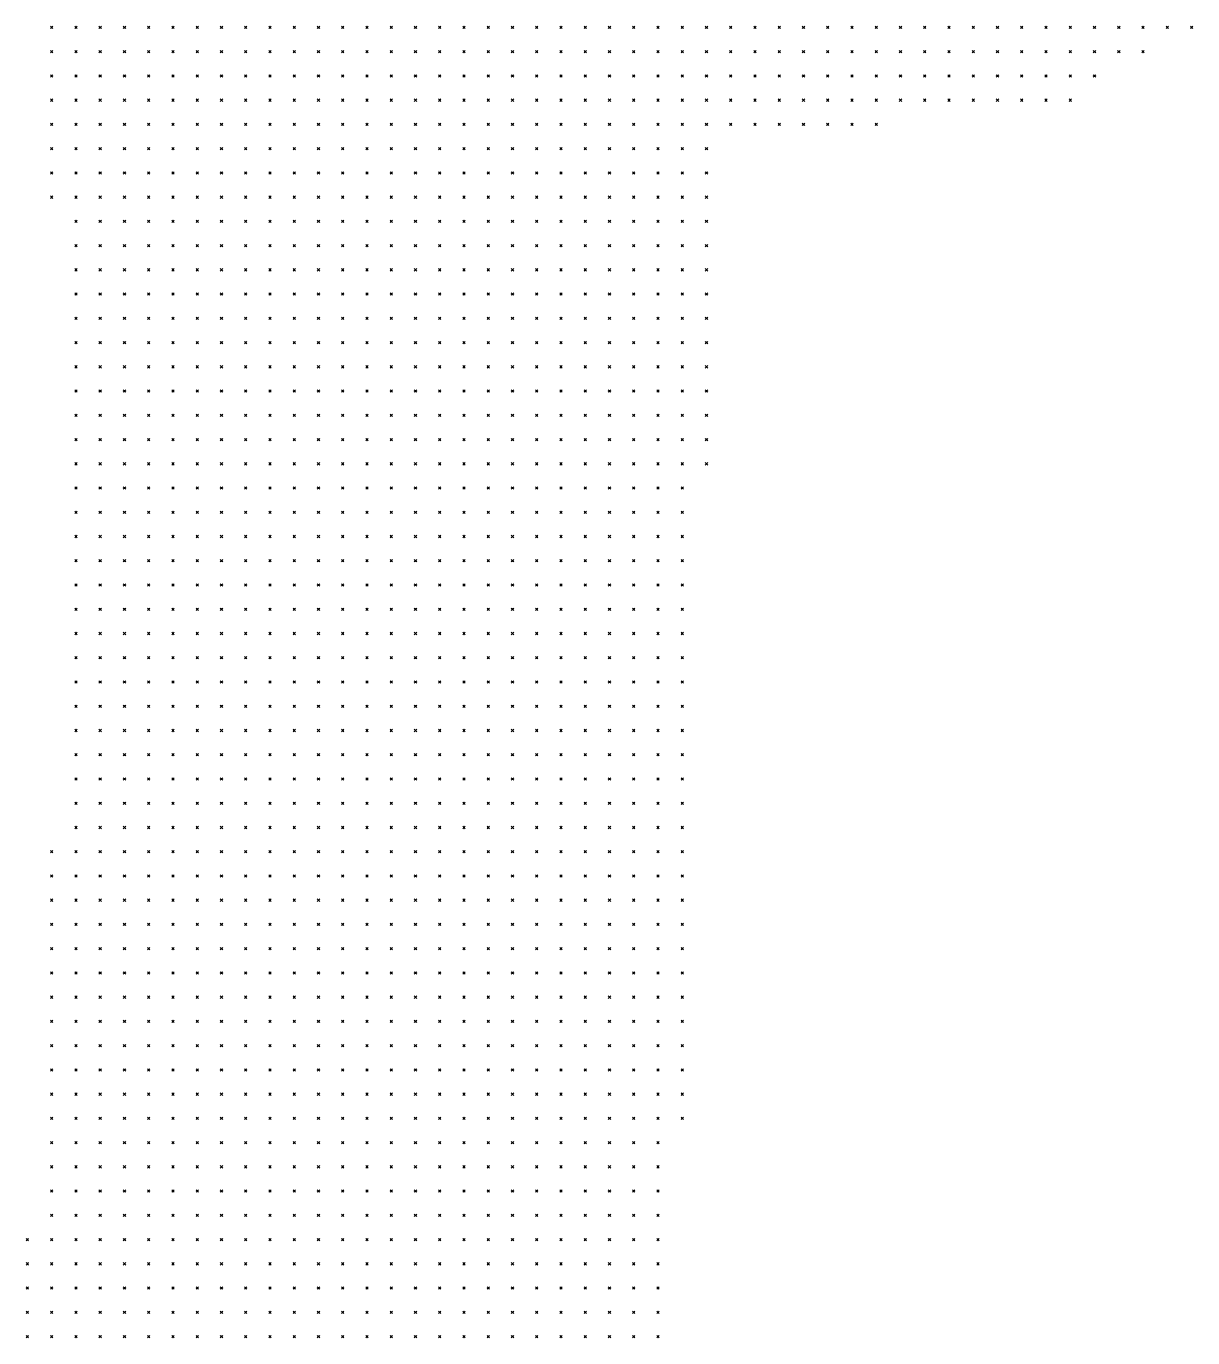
# Model space of a CAD drawing. Header units: metres. Extents: x 441556 to 446409, y 432338 to 461058.
# Drawn here: x 444713.3 to 444857.5, y 444376.7 to 444538.9 of the extents above; entities that cross this region are included whole.
import ezdxf

# ---------------------------------------------------------------- set-up
doc = ezdxf.new("R2010")
doc.units = ezdxf.units.M
doc.header["$MEASUREMENT"] = 0
doc.header["$PDMODE"] = 35
doc.header["$PDSIZE"] = 0.15
doc.layers.add('DTM-NOK-RevN_LIDAR_co_lidar', color=91, linetype='Continuous', lineweight=0)

msp = doc.modelspace()

# ---------------------------------------------------------------- linework, layer by layer
at = {"layer": 'DTM-NOK-RevN_LIDAR_co_lidar'}
for p in [(444716.406, 444538.781, 405.522), (444719.405, 444538.781, 403.748), (444722.404, 444538.781, 401.935), (444725.404, 444538.781, 400.063), (444728.403, 444538.781, 398.199), (444731.402, 444538.781, 396.646), (444734.402, 444538.781, 395.543), (444737.401, 444538.781, 394.25), (444740.4, 444538.781, 392.838), (444743.4, 444538.781, 391.181), (444746.399, 444538.781, 389.624), (444749.398, 444538.781, 388.832), (444752.398, 444538.781, 387.345), (444755.397, 444538.781, 385.612), (444758.396, 444538.781, 383.766), (444761.396, 444538.781, 382.63), (444764.395, 444538.781, 381.6), (444767.394, 444538.781, 380.527), (444770.394, 444538.781, 379.926), (444773.393, 444538.781, 379.335), (444776.392, 444538.781, 378.582), (444779.392, 444538.781, 377.778), (444782.391, 444538.781, 376.766), (444785.39, 444538.781, 375.91), (444788.39, 444538.781, 375.373), (444791.389, 444538.781, 374.638), (444794.388, 444538.781, 373.794), (444797.388, 444538.781, 373.215), (444800.387, 444538.781, 372.441), (444803.386, 444538.781, 371.534), (444806.386, 444538.781, 370.841), (444809.385, 444538.781, 369.96), (444812.384, 444538.781, 368.584), (444815.384, 444538.781, 367.754), (444818.383, 444538.781, 366.548), (444821.383, 444538.781, 366.006), (444824.382, 444538.781, 365.571), (444827.381, 444538.781, 365.469), (444830.381, 444538.781, 365.106), (444833.38, 444538.781, 364.503), (444836.379, 444538.781, 363.76), (444839.379, 444538.781, 363.014), (444842.378, 444538.781, 362.539), (444845.377, 444538.781, 361.866), (444848.377, 444538.781, 360.896), (444851.376, 444538.781, 359.729), (444854.375, 444538.781, 358.388), (444857.375, 444538.781, 357.249), (444716.406, 444535.782, 407.968), (444719.405, 444535.782, 406.113), (444722.404, 444535.782, 403.765), (444725.404, 444535.782, 401.92), (444728.403, 444535.782, 400.507), (444731.402, 444535.782, 398.938), (444734.402, 444535.782, 397.666), (444737.401, 444535.782, 396.377), (444740.4, 444535.782, 395.222), (444743.4, 444535.782, 393.543), (444746.399, 444535.782, 392.079), (444749.398, 444535.782, 390.693), (444752.398, 444535.782, 389.383), (444755.397, 444535.782, 387.952), (444758.396, 444535.782, 386.231), (444761.396, 444535.782, 384.682), (444764.395, 444535.782, 383.427), (444767.394, 444535.782, 382.47), (444770.394, 444535.782, 381.833), (444773.393, 444535.782, 381.325), (444776.392, 444535.782, 380.733), (444779.392, 444535.782, 379.856), (444782.391, 444535.782, 378.807), (444785.39, 444535.782, 377.774), (444788.39, 444535.782, 376.896), (444791.389, 444535.782, 376.182), (444794.388, 444535.782, 375.403), (444797.388, 444535.782, 374.509), (444800.387, 444535.782, 373.682), (444803.386, 444535.782, 372.823), (444806.386, 444535.782, 372.133), (444809.385, 444535.782, 371.386), (444812.384, 444535.782, 370.418), (444815.384, 444535.782, 369.484), (444818.383, 444535.782, 368.467), (444821.383, 444535.782, 367.985), (444824.382, 444535.782, 367.509), (444827.381, 444535.782, 367.159), (444830.381, 444535.782, 366.733), (444833.38, 444535.782, 366.035), (444836.379, 444535.782, 365.317), (444839.379, 444535.782, 364.548), (444842.378, 444535.782, 363.986), (444845.377, 444535.782, 363.31), (444848.377, 444535.782, 362.38), (444851.376, 444535.782, 361.047), (444716.406, 444532.783, 410.204), (444719.405, 444532.783, 408.711), (444722.404, 444532.783, 406.425), (444725.404, 444532.783, 404.194), (444728.403, 444532.783, 402.989), (444731.402, 444532.783, 401.7), (444734.402, 444532.783, 400.008), (444737.401, 444532.783, 398.582), (444740.4, 444532.783, 397.482), (444743.4, 444532.783, 395.926), (444746.399, 444532.783, 394.53), (444749.398, 444532.783, 393.194), (444752.398, 444532.783, 391.908), (444755.397, 444532.783, 392.475), (444758.396, 444532.783, 390.847), (444761.396, 444532.783, 388.796), (444764.395, 444532.783, 385.906), (444767.394, 444532.783, 384.998), (444770.394, 444532.783, 384.183), (444773.393, 444532.783, 383.535), (444776.392, 444532.783, 382.797), (444779.392, 444532.783, 381.984), (444782.391, 444532.783, 381.079), (444785.39, 444532.783, 379.937), (444788.39, 444532.783, 378.882), (444791.389, 444532.783, 378.075), (444794.388, 444532.783, 377.163), (444797.388, 444532.783, 376.17), (444800.387, 444532.783, 375.329), (444803.386, 444532.783, 374.485), (444806.386, 444532.783, 373.592), (444809.385, 444532.783, 372.749), (444812.384, 444532.783, 372.022), (444815.384, 444532.783, 371.194), (444818.383, 444532.783, 370.355), (444821.383, 444532.783, 369.887), (444824.382, 444532.783, 369.125), (444827.381, 444532.783, 368.503), (444830.381, 444532.783, 367.842), (444833.38, 444532.783, 367.284), (444836.379, 444532.783, 366.572), (444839.379, 444532.783, 365.761), (444842.378, 444532.783, 365.058), (444845.377, 444532.783, 364.245), (444716.406, 444529.783, 412.204), (444719.405, 444529.783, 410.556), (444722.404, 444529.783, 408.419), (444725.404, 444529.783, 406.529), (444728.403, 444529.783, 405.226), (444731.402, 444529.783, 403.876), (444734.402, 444529.783, 402.451), (444737.401, 444529.783, 401.208), (444740.4, 444529.783, 400.048), (444743.4, 444529.783, 398.346), (444746.399, 444529.783, 396.868), (444749.398, 444529.783, 395.828), (444752.398, 444529.783, 394.724), (444755.397, 444529.783, 395.086), (444758.396, 444529.783, 394.142), (444761.396, 444529.783, 393.493), (444764.395, 444529.783, 391.921), (444767.394, 444529.783, 389.565), (444770.394, 444529.783, 387.511), (444773.393, 444529.783, 386.029), (444776.392, 444529.783, 384.835), (444779.392, 444529.783, 383.836), (444782.391, 444529.783, 383.028), (444785.39, 444529.783, 381.977), (444788.39, 444529.783, 380.768), (444791.389, 444529.783, 379.762), (444794.388, 444529.783, 378.753), (444797.388, 444529.783, 377.744), (444800.387, 444529.783, 376.894), (444803.386, 444529.783, 376.096), (444806.386, 444529.783, 375.135), (444809.385, 444529.783, 374.191), (444812.384, 444529.783, 373.438), (444815.384, 444529.783, 372.829), (444818.383, 444529.783, 372.027), (444821.383, 444529.783, 371.211), (444824.382, 444529.783, 370.558), (444827.381, 444529.783, 369.747), (444830.381, 444529.783, 369.228), (444833.38, 444529.783, 368.645), (444836.379, 444529.783, 367.832), (444839.379, 444529.783, 366.903), (444842.378, 444529.783, 365.994), (444716.406, 444526.784, 414.023), (444719.405, 444526.784, 412.695), (444722.404, 444526.784, 410.851), (444725.404, 444526.784, 408.935), (444728.403, 444526.784, 407.558), (444731.402, 444526.784, 406.385), (444734.402, 444526.784, 404.987), (444737.401, 444526.784, 403.436), (444740.4, 444526.784, 401.953), (444743.4, 444526.784, 400.582), (444746.399, 444526.784, 399.66), (444749.398, 444526.784, 399.515), (444752.398, 444526.784, 399.709), (444755.397, 444526.784, 399.254), (444758.396, 444526.784, 398.09), (444761.396, 444526.784, 396.45), (444764.395, 444526.784, 394.807), (444767.394, 444526.784, 392.158), (444770.394, 444526.784, 390.307), (444773.393, 444526.784, 388.638), (444776.392, 444526.784, 387.264), (444779.392, 444526.784, 386.187), (444782.391, 444526.784, 385.257), (444785.39, 444526.784, 384.125), (444788.39, 444526.784, 382.825), (444791.389, 444526.784, 381.707), (444794.388, 444526.784, 380.669), (444797.388, 444526.784, 379.602), (444800.387, 444526.784, 378.614), (444803.386, 444526.784, 377.653), (444806.386, 444526.784, 376.627), (444809.385, 444526.784, 375.816), (444812.384, 444526.784, 374.981), (444815.384, 444526.784, 374.457), (444818.383, 444526.784, 373.556), (444716.406, 444523.785, 416.171), (444719.405, 444523.785, 414.988), (444722.404, 444523.785, 413.265), (444725.404, 444523.785, 411.309), (444728.403, 444523.785, 409.738), (444731.402, 444523.785, 408.62), (444734.402, 444523.785, 407.237), (444737.401, 444523.785, 405.858), (444740.4, 444523.785, 404.334), (444743.4, 444523.785, 403.058), (444746.399, 444523.785, 402.492), (444749.398, 444523.785, 402.56), (444752.398, 444523.785, 402.801), (444755.397, 444523.785, 402.839), (444758.396, 444523.785, 401.457), (444761.396, 444523.785, 400.081), (444764.395, 444523.785, 397.813), (444767.394, 444523.785, 395.553), (444770.394, 444523.785, 393.136), (444773.393, 444523.785, 391.208), (444776.392, 444523.785, 389.822), (444779.392, 444523.785, 388.688), (444782.391, 444523.785, 387.544), (444785.39, 444523.785, 386.145), (444788.39, 444523.785, 384.704), (444791.389, 444523.785, 383.548), (444794.388, 444523.785, 382.474), (444797.388, 444523.785, 381.345), (444716.406, 444520.785, 418.079), (444719.405, 444520.785, 416.927), (444722.404, 444520.785, 415.653), (444725.404, 444520.785, 414.273), (444728.403, 444520.785, 412.978), (444731.402, 444520.785, 411.677), (444734.402, 444520.785, 410.047), (444737.401, 444520.785, 408.405), (444740.4, 444520.785, 406.866), (444743.4, 444520.785, 405.576), (444746.399, 444520.785, 405.146), (444749.398, 444520.785, 405.476), (444752.398, 444520.785, 405.815), (444755.397, 444520.785, 405.742), (444758.396, 444520.785, 404.572), (444761.396, 444520.785, 403.03), (444764.395, 444520.785, 400.528), (444767.394, 444520.785, 398.522), (444770.394, 444520.785, 395.919), (444773.393, 444520.785, 393.721), (444776.392, 444520.785, 392.169), (444779.392, 444520.785, 390.942), (444782.391, 444520.785, 389.851), (444785.39, 444520.785, 388.571), (444788.39, 444520.785, 386.93), (444791.389, 444520.785, 385.511), (444794.388, 444520.785, 384.473), (444797.388, 444520.785, 383.3), (444716.406, 444517.786, 420.089), (444719.405, 444517.786, 418.964), (444722.404, 444517.786, 417.907), (444725.404, 444517.786, 416.812), (444728.403, 444517.786, 415.643), (444731.402, 444517.786, 414.382), (444734.402, 444517.786, 412.785), (444737.401, 444517.786, 410.961), (444740.4, 444517.786, 409.248), (444743.4, 444517.786, 407.884), (444746.399, 444517.786, 407.59), (444749.398, 444517.786, 408.286), (444752.398, 444517.786, 408.867), (444755.397, 444517.786, 408.483), (444758.396, 444517.786, 407.553), (444761.396, 444517.786, 406.223), (444764.395, 444517.786, 403.86), (444767.394, 444517.786, 401.317), (444770.394, 444517.786, 399.018), (444773.393, 444517.786, 395.857), (444776.392, 444517.786, 394.017), (444779.392, 444517.786, 393.181), (444782.391, 444517.786, 392.319), (444785.39, 444517.786, 391.459), (444788.39, 444517.786, 390.191), (444791.389, 444517.786, 388.39), (444794.388, 444517.786, 386.779), (444797.388, 444517.786, 385.614), (444719.405, 444514.787, 421.267), (444722.404, 444514.787, 420.227), (444725.404, 444514.787, 419.285), (444728.403, 444514.787, 418.232), (444731.402, 444514.787, 417.012), (444734.402, 444514.787, 415.49), (444737.401, 444514.787, 413.675), (444740.4, 444514.787, 411.714), (444743.4, 444514.787, 410.436), (444746.399, 444514.787, 410.034), (444749.398, 444514.787, 410.921), (444752.398, 444514.787, 411.574), (444755.397, 444514.787, 411.25), (444758.396, 444514.787, 410.31), (444761.396, 444514.787, 409.146), (444764.395, 444514.787, 407.465), (444767.394, 444514.787, 405.486), (444770.394, 444514.787, 403.528), (444773.393, 444514.787, 401.105), (444776.392, 444514.787, 398.009), (444779.392, 444514.787, 396.083), (444782.391, 444514.787, 395.114), (444785.39, 444514.787, 394.143), (444788.39, 444514.787, 392.839), (444791.389, 444514.787, 391.043), (444794.388, 444514.787, 389.155), (444797.388, 444514.787, 387.65), (444719.405, 444511.787, 423.527), (444722.404, 444511.787, 422.576), (444725.404, 444511.787, 421.647), (444728.403, 444511.787, 420.628), (444731.402, 444511.787, 419.523), (444734.402, 444511.787, 418.086), (444737.401, 444511.787, 416.071), (444740.4, 444511.787, 414.345), (444743.4, 444511.787, 412.988), (444746.399, 444511.787, 412.702), (444749.398, 444511.787, 413.427), (444752.398, 444511.787, 414.177), (444755.397, 444511.787, 414.257), (444758.396, 444511.787, 413.158), (444761.396, 444511.787, 411.736), (444764.395, 444511.787, 410.136), (444767.394, 444511.787, 408.291), (444770.394, 444511.787, 406.373), (444773.393, 444511.787, 404.461), (444776.392, 444511.787, 401.684), (444779.392, 444511.787, 399.344), (444782.391, 444511.787, 397.913), (444785.39, 444511.787, 396.562), (444788.39, 444511.787, 394.918), (444791.389, 444511.787, 393.077), (444794.388, 444511.787, 391.175), (444797.388, 444511.787, 389.44), (444719.405, 444508.788, 425.75), (444722.404, 444508.788, 424.815), (444725.404, 444508.788, 423.722), (444728.403, 444508.788, 422.573), (444731.402, 444508.788, 421.374), (444734.402, 444508.788, 419.999), (444737.401, 444508.788, 418.216), (444740.4, 444508.788, 416.662), (444743.4, 444508.788, 415.415), (444746.399, 444508.788, 415.25), (444749.398, 444508.788, 415.667), (444752.398, 444508.788, 416.249), (444755.397, 444508.788, 416.768), (444758.396, 444508.788, 415.722), (444761.396, 444508.788, 414.204), (444764.395, 444508.788, 412.335), (444767.394, 444508.788, 410.257), (444770.394, 444508.788, 408.151), (444773.393, 444508.788, 406.123), (444776.392, 444508.788, 403.916), (444779.392, 444508.788, 401.931), (444782.391, 444508.788, 400.157), (444785.39, 444508.788, 398.407), (444788.39, 444508.788, 396.685), (444791.389, 444508.788, 394.827), (444794.388, 444508.788, 392.888), (444797.388, 444508.788, 391.264), (444719.405, 444505.789, 427.91), (444722.404, 444505.789, 426.875), (444725.404, 444505.789, 425.694), (444728.403, 444505.789, 424.415), (444731.402, 444505.789, 423.007), (444734.402, 444505.789, 421.543), (444737.401, 444505.789, 420.073), (444740.4, 444505.789, 418.739), (444743.4, 444505.789, 417.804), (444746.399, 444505.789, 417.563), (444749.398, 444505.789, 417.611), (444752.398, 444505.789, 418.064), (444755.397, 444505.789, 418.548), (444758.396, 444505.789, 417.751), (444761.396, 444505.789, 416.437), (444764.395, 444505.789, 414.609), (444767.394, 444505.789, 412.714), (444770.394, 444505.789, 410.694), (444773.393, 444505.789, 408.602), (444776.392, 444505.789, 406.52), (444779.392, 444505.789, 404.549), (444782.391, 444505.789, 402.529), (444785.39, 444505.789, 400.29), (444788.39, 444505.789, 398.254), (444791.389, 444505.789, 396.431), (444794.388, 444505.789, 394.526), (444797.388, 444505.789, 393.08), (444719.405, 444502.789, 429.966), (444722.404, 444502.789, 428.895), (444725.404, 444502.789, 427.681), (444728.403, 444502.789, 426.263), (444731.402, 444502.789, 424.728), (444734.402, 444502.789, 423.196), (444737.401, 444502.789, 421.818), (444740.4, 444502.789, 420.764), (444743.4, 444502.789, 420.047), (444746.399, 444502.789, 419.631), (444749.398, 444502.789, 419.549), (444752.398, 444502.789, 419.952), (444755.397, 444502.789, 420.208), (444758.396, 444502.789, 419.607), (444761.396, 444502.789, 418.359), (444764.395, 444502.789, 416.669), (444767.394, 444502.789, 414.887), (444770.394, 444502.789, 412.971), (444773.393, 444502.789, 410.942), (444776.392, 444502.789, 408.984), (444779.392, 444502.789, 406.919), (444782.391, 444502.789, 404.702), (444785.39, 444502.789, 402.294), (444788.39, 444502.789, 400.038), (444791.389, 444502.789, 398.071), (444794.388, 444502.789, 396.188), (444797.388, 444502.789, 394.751), (444719.405, 444499.79, 431.974), (444722.404, 444499.79, 430.818), (444725.404, 444499.79, 429.498), (444728.403, 444499.79, 428.008), (444731.402, 444499.79, 426.39), (444734.402, 444499.79, 424.903), (444737.401, 444499.79, 423.67), (444740.4, 444499.79, 422.719), (444743.4, 444499.79, 422.109), (444746.399, 444499.79, 421.564), (444749.398, 444499.79, 421.573), (444752.398, 444499.79, 421.86), (444755.397, 444499.79, 421.967), (444758.396, 444499.79, 421.447), (444761.396, 444499.79, 420.042), (444764.395, 444499.79, 418.391), (444767.394, 444499.79, 416.47), (444770.394, 444499.79, 414.429), (444773.393, 444499.79, 412.433), (444776.392, 444499.79, 410.387), (444779.392, 444499.79, 408.243), (444782.391, 444499.79, 405.943), (444785.39, 444499.79, 403.737), (444788.39, 444499.79, 401.749), (444791.389, 444499.79, 399.733), (444794.388, 444499.79, 397.804), (444797.388, 444499.79, 396.344), (444719.405, 444496.79, 433.89), (444722.404, 444496.79, 432.632), (444725.404, 444496.79, 431.226), (444728.403, 444496.79, 429.72), (444731.402, 444496.79, 428.081), (444734.402, 444496.79, 426.652), (444737.401, 444496.79, 425.547), (444740.4, 444496.79, 424.77), (444743.4, 444496.79, 424.203), (444746.399, 444496.79, 423.683), (444749.398, 444496.79, 423.573), (444752.398, 444496.79, 423.808), (444755.397, 444496.79, 423.721), (444758.396, 444496.79, 423.12), (444761.396, 444496.79, 421.68), (444764.395, 444496.79, 420.036), (444767.394, 444496.79, 418.019), (444770.394, 444496.79, 415.784), (444773.393, 444496.79, 413.63), (444776.392, 444496.79, 411.479), (444779.392, 444496.79, 409.175), (444782.391, 444496.79, 406.882), (444785.39, 444496.79, 404.861), (444788.39, 444496.79, 403.037), (444791.389, 444496.79, 401.119), (444794.388, 444496.79, 399.288), (444797.388, 444496.79, 397.96), (444719.405, 444493.791, 435.769), (444722.404, 444493.791, 434.531), (444725.404, 444493.791, 433.09), (444728.403, 444493.791, 431.489), (444731.402, 444493.791, 429.871), (444734.402, 444493.791, 428.564), (444737.401, 444493.791, 427.565), (444740.4, 444493.791, 426.913), (444743.4, 444493.791, 426.359), (444746.399, 444493.791, 425.876), (444749.398, 444493.791, 425.649), (444752.398, 444493.791, 425.804), (444755.397, 444493.791, 425.57), (444758.396, 444493.791, 424.635), (444761.396, 444493.791, 423.148), (444764.395, 444493.791, 421.486), (444767.394, 444493.791, 419.463), (444770.394, 444493.791, 416.909), (444773.393, 444493.791, 414.628), (444776.392, 444493.791, 412.48), (444779.392, 444493.791, 410.231), (444782.391, 444493.791, 408.087), (444785.39, 444493.791, 406.154), (444788.39, 444493.791, 404.266), (444791.389, 444493.791, 402.37), (444794.388, 444493.791, 400.76), (444797.388, 444493.791, 399.547), (444719.405, 444490.792, 437.782), (444722.404, 444490.792, 436.325), (444725.404, 444490.792, 434.817), (444728.403, 444490.792, 433.246), (444731.402, 444490.792, 431.661), (444734.402, 444490.792, 430.519), (444737.401, 444490.792, 429.586), (444740.4, 444490.792, 428.902), (444743.4, 444490.792, 428.375), (444746.399, 444490.792, 427.935), (444749.398, 444490.792, 427.922), (444752.398, 444490.792, 428.018), (444755.397, 444490.792, 427.486), (444758.396, 444490.792, 426.038), (444761.396, 444490.792, 424.207), (444764.395, 444490.792, 422.475), (444767.394, 444490.792, 420.549), (444770.394, 444490.792, 417.995), (444773.393, 444490.792, 415.711), (444776.392, 444490.792, 413.51), (444779.392, 444490.792, 411.358), (444782.391, 444490.792, 409.365), (444785.39, 444490.792, 407.386), (444788.39, 444490.792, 405.504), (444791.389, 444490.792, 403.885), (444794.388, 444490.792, 402.447), (444797.388, 444490.792, 401.171), (444719.405, 444487.792, 439.813), (444722.404, 444487.792, 438.11), (444725.404, 444487.792, 436.439), (444728.403, 444487.792, 434.818), (444731.402, 444487.792, 433.306), (444734.402, 444487.792, 432.284), (444737.401, 444487.792, 431.313), (444740.4, 444487.792, 430.721), (444743.4, 444487.792, 430.333), (444746.399, 444487.792, 430.206), (444749.398, 444487.792, 430.312), (444752.398, 444487.792, 430.204), (444755.397, 444487.792, 429.341), (444758.396, 444487.792, 427.422), (444761.396, 444487.792, 425.513), (444764.395, 444487.792, 423.496), (444767.394, 444487.792, 421.48), (444770.394, 444487.792, 419.285), (444773.393, 444487.792, 416.903), (444776.392, 444487.792, 414.44), (444779.392, 444487.792, 412.232), (444782.391, 444487.792, 410.293), (444785.39, 444487.792, 408.495), (444788.39, 444487.792, 406.884), (444791.389, 444487.792, 405.542), (444794.388, 444487.792, 404.302), (444797.388, 444487.792, 402.95), (444719.405, 444484.793, 441.791), (444722.404, 444484.793, 440.093), (444725.404, 444484.793, 438.279), (444728.403, 444484.793, 436.616), (444731.402, 444484.793, 435.268), (444734.402, 444484.793, 434.247), (444737.401, 444484.793, 433.176), (444740.4, 444484.793, 432.484), (444743.4, 444484.793, 432.232), (444746.399, 444484.793, 432.508), (444749.398, 444484.793, 432.434), (444752.398, 444484.793, 432.042), (444755.397, 444484.793, 430.984), (444758.396, 444484.793, 428.931), (444761.396, 444484.793, 426.775), (444764.395, 444484.793, 424.67), (444767.394, 444484.793, 422.549), (444770.394, 444484.793, 420.29), (444773.393, 444484.793, 417.856), (444776.392, 444484.793, 415.36), (444779.392, 444484.793, 413.224), (444782.391, 444484.793, 411.394), (444785.39, 444484.793, 409.735), (444788.39, 444484.793, 408.277), (444791.389, 444484.793, 407.083), (444794.388, 444484.793, 405.964), (444797.388, 444484.793, 404.596), (444719.405, 444481.794, 443.759), (444722.404, 444481.794, 441.957), (444725.404, 444481.794, 440.137), (444728.403, 444481.794, 438.515), (444731.402, 444481.794, 437.18), (444734.402, 444481.794, 436.135), (444737.401, 444481.794, 434.951), (444740.4, 444481.794, 434.276), (444743.4, 444481.794, 434.148), (444746.399, 444481.794, 434.425), (444749.398, 444481.794, 434.238), (444752.398, 444481.794, 433.556), (444755.397, 444481.794, 432.094), (444758.396, 444481.794, 430.127), (444761.396, 444481.794, 427.944), (444764.395, 444481.794, 425.862), (444767.394, 444481.794, 423.785), (444770.394, 444481.794, 421.417), (444773.393, 444481.794, 419.072), (444776.392, 444481.794, 416.783), (444779.392, 444481.794, 414.754), (444782.391, 444481.794, 412.903), (444785.39, 444481.794, 411.3), (444788.39, 444481.794, 410.031), (444791.389, 444481.794, 408.895), (444794.388, 444481.794, 407.72), (444719.405, 444478.794, 445.392), (444722.404, 444478.794, 443.662), (444725.404, 444478.794, 441.961), (444728.403, 444478.794, 440.414), (444731.402, 444478.794, 439.184), (444734.402, 444478.794, 438.102), (444737.401, 444478.794, 436.851), (444740.4, 444478.794, 436.076), (444743.4, 444478.794, 436.167), (444746.399, 444478.794, 436.463), (444749.398, 444478.794, 435.842), (444752.398, 444478.794, 434.684), (444755.397, 444478.794, 433.024), (444758.396, 444478.794, 430.896), (444761.396, 444478.794, 428.945), (444764.395, 444478.794, 426.921), (444767.394, 444478.794, 424.972), (444770.394, 444478.794, 422.735), (444773.393, 444478.794, 420.613), (444776.392, 444478.794, 418.643), (444779.392, 444478.794, 416.918), (444782.391, 444478.794, 414.996), (444785.39, 444478.794, 413.378), (444788.39, 444478.794, 412.2), (444791.389, 444478.794, 410.855), (444794.388, 444478.794, 409.542), (444719.405, 444475.795, 446.807), (444722.404, 444475.795, 445.253), (444725.404, 444475.795, 443.753), (444728.403, 444475.795, 442.311), (444731.402, 444475.795, 441.145), (444734.402, 444475.795, 439.911), (444737.401, 444475.795, 439.091), (444740.4, 444475.795, 438.503), (444743.4, 444475.795, 438.272), (444746.399, 444475.795, 438.068), (444749.398, 444475.795, 437.098), (444752.398, 444475.795, 435.421), (444755.397, 444475.795, 433.769), (444758.396, 444475.795, 431.825), (444761.396, 444475.795, 429.996), (444764.395, 444475.795, 428.132), (444767.394, 444475.795, 426.192), (444770.394, 444475.795, 424.017), (444773.393, 444475.795, 422.135), (444776.392, 444475.795, 420.597), (444779.392, 444475.795, 419.083), (444782.391, 444475.795, 417.583), (444785.39, 444475.795, 415.767), (444788.39, 444475.795, 414.102), (444791.389, 444475.795, 412.926), (444794.388, 444475.795, 411.6), (444719.405, 444472.796, 448.496), (444722.404, 444472.796, 446.815), (444725.404, 444472.796, 445.55), (444728.403, 444472.796, 444.443), (444731.402, 444472.796, 443.155), (444734.402, 444472.796, 442.052), (444737.401, 444472.796, 441.351), (444740.4, 444472.796, 440.834), (444743.4, 444472.796, 440.231), (444746.399, 444472.796, 439.753), (444749.398, 444472.796, 438.516), (444752.398, 444472.796, 436.506), (444755.397, 444472.796, 434.293), (444758.396, 444472.796, 432.834), (444761.396, 444472.796, 431.223), (444764.395, 444472.796, 429.525), (444767.394, 444472.796, 427.824), (444770.394, 444472.796, 425.92), (444773.393, 444472.796, 424.237), (444776.392, 444472.796, 422.629), (444779.392, 444472.796, 421.087), (444782.391, 444472.796, 419.505), (444785.39, 444472.796, 417.685), (444788.39, 444472.796, 416.177), (444791.389, 444472.796, 415.01), (444794.388, 444472.796, 413.701), (444719.405, 444469.796, 450.436), (444722.404, 444469.796, 448.943), (444725.404, 444469.796, 447.516), (444728.403, 444469.796, 446.201), (444731.402, 444469.796, 445.128), (444734.402, 444469.796, 444.278), (444737.401, 444469.796, 443.561), (444740.4, 444469.796, 442.918), (444743.4, 444469.796, 442.196), (444746.399, 444469.796, 441.145), (444749.398, 444469.796, 439.584), (444752.398, 444469.796, 437.518), (444755.397, 444469.796, 435.681), (444758.396, 444469.796, 434.149), (444761.396, 444469.796, 432.662), (444764.395, 444469.796, 431.105), (444767.394, 444469.796, 429.678), (444770.394, 444469.796, 427.564), (444773.393, 444469.796, 425.961), (444776.392, 444469.796, 424.188), (444779.392, 444469.796, 422.636), (444782.391, 444469.796, 421.336), (444785.39, 444469.796, 419.675), (444788.39, 444469.796, 418.138), (444791.389, 444469.796, 417.032), (444794.388, 444469.796, 415.951), (444719.405, 444466.797, 452.275), (444722.404, 444466.797, 450.782), (444725.404, 444466.797, 449.369), (444728.403, 444466.797, 448.26), (444731.402, 444466.797, 447.263), (444734.402, 444466.797, 446.373), (444737.401, 444466.797, 445.577), (444740.4, 444466.797, 445.015), (444743.4, 444466.797, 444.003), (444746.399, 444466.797, 442.511), (444749.398, 444466.797, 440.885), (444752.398, 444466.797, 439.063), (444755.397, 444466.797, 437.148), (444758.396, 444466.797, 435.536), (444761.396, 444466.797, 433.977), (444764.395, 444466.797, 432.585), (444767.394, 444466.797, 430.845), (444770.394, 444466.797, 429.093), (444773.393, 444466.797, 427.517), (444776.392, 444466.797, 425.637), (444779.392, 444466.797, 424.086), (444782.391, 444466.797, 422.661), (444785.39, 444466.797, 421.402), (444788.39, 444466.797, 420.294), (444791.389, 444466.797, 418.969), (444794.388, 444466.797, 417.791), (444719.405, 444463.798, 454.004), (444722.404, 444463.798, 452.618), (444725.404, 444463.798, 451.34), (444728.403, 444463.798, 450.127), (444731.402, 444463.798, 449.19), (444734.402, 444463.798, 448.937), (444737.401, 444463.798, 448.19), (444740.4, 444463.798, 447.108), (444743.4, 444463.798, 445.887), (444746.399, 444463.798, 444.383), (444749.398, 444463.798, 442.454), (444752.398, 444463.798, 440.385), (444755.397, 444463.798, 438.824), (444758.396, 444463.798, 437.023), (444761.396, 444463.798, 435.374), (444764.395, 444463.798, 434.011), (444767.394, 444463.798, 432.316), (444770.394, 444463.798, 430.734), (444773.393, 444463.798, 428.982), (444776.392, 444463.798, 427.343), (444779.392, 444463.798, 426.05), (444782.391, 444463.798, 424.661), (444785.39, 444463.798, 423.246), (444788.39, 444463.798, 422.057), (444791.389, 444463.798, 420.911), (444794.388, 444463.798, 419.7), (444719.405, 444460.798, 455.828), (444722.404, 444460.798, 454.501), (444725.404, 444460.798, 453.429), (444728.403, 444460.798, 452.511), (444731.402, 444460.798, 451.752), (444734.402, 444460.798, 451.242), (444737.401, 444460.798, 450.602), (444740.4, 444460.798, 449.319), (444743.4, 444460.798, 447.81), (444746.399, 444460.798, 446.108), (444749.398, 444460.798, 444.131), (444752.398, 444460.798, 442.137), (444755.397, 444460.798, 440.62), (444758.396, 444460.798, 438.439), (444761.396, 444460.798, 436.905), (444764.395, 444460.798, 435.257), (444767.394, 444460.798, 433.675), (444770.394, 444460.798, 432.005), (444773.393, 444460.798, 430.377), (444776.392, 444460.798, 429.121), (444779.392, 444460.798, 427.981), (444782.391, 444460.798, 426.526), (444785.39, 444460.798, 425.042), (444788.39, 444460.798, 423.863), (444791.389, 444460.798, 422.84), (444794.388, 444460.798, 421.666), (444719.405, 444457.799, 457.685), (444722.404, 444457.799, 456.603), (444725.404, 444457.799, 455.574), (444728.403, 444457.799, 454.777), (444731.402, 444457.799, 454.075), (444734.402, 444457.799, 453.403), (444737.401, 444457.799, 452.528), (444740.4, 444457.799, 451.163), (444743.4, 444457.799, 449.601), (444746.399, 444457.799, 447.752), (444749.398, 444457.799, 445.988), (444752.398, 444457.799, 443.741), (444755.397, 444457.799, 442.231), (444758.396, 444457.799, 440.315), (444761.396, 444457.799, 438.598), (444764.395, 444457.799, 436.745), (444767.394, 444457.799, 435.082), (444770.394, 444457.799, 433.387), (444773.393, 444457.799, 431.928), (444776.392, 444457.799, 430.791), (444779.392, 444457.799, 429.689), (444782.391, 444457.799, 428.343), (444785.39, 444457.799, 426.895), (444788.39, 444457.799, 425.736), (444791.389, 444457.799, 424.764), (444794.388, 444457.799, 423.531), (444719.405, 444454.8, 459.741), (444722.404, 444454.8, 458.68), (444725.404, 444454.8, 457.806), (444728.403, 444454.8, 456.917), (444731.402, 444454.8, 456.239), (444734.402, 444454.8, 455.693), (444737.401, 444454.8, 454.477), (444740.4, 444454.8, 452.737), (444743.4, 444454.8, 450.932), (444746.399, 444454.8, 449.183), (444749.398, 444454.8, 447.317), (444752.398, 444454.8, 445.561), (444755.397, 444454.8, 444.168), (444758.396, 444454.8, 441.979), (444761.396, 444454.8, 440.311), (444764.395, 444454.8, 438.404), (444767.394, 444454.8, 436.67), (444770.394, 444454.8, 434.938), (444773.393, 444454.8, 433.831), (444776.392, 444454.8, 432.629), (444779.392, 444454.8, 431.451), (444782.391, 444454.8, 430.256), (444785.39, 444454.8, 428.993), (444788.39, 444454.8, 427.831), (444791.389, 444454.8, 426.637), (444794.388, 444454.8, 425.395), (444719.405, 444451.8, 461.89), (444722.404, 444451.8, 460.763), (444725.404, 444451.8, 459.967), (444728.403, 444451.8, 459.077), (444731.402, 444451.8, 458.41), (444734.402, 444451.8, 457.755), (444737.401, 444451.8, 456.34), (444740.4, 444451.8, 454.417), (444743.4, 444451.8, 452.551), (444746.399, 444451.8, 450.623), (444749.398, 444451.8, 448.693), (444752.398, 444451.8, 447.455), (444755.397, 444451.8, 445.878), (444758.396, 444451.8, 443.904), (444761.396, 444451.8, 442.136), (444764.395, 444451.8, 440.125), (444767.394, 444451.8, 438.512), (444770.394, 444451.8, 437.111), (444773.393, 444451.8, 436.144), (444776.392, 444451.8, 434.823), (444779.392, 444451.8, 433.487), (444782.391, 444451.8, 432.244), (444785.39, 444451.8, 431.089), (444788.39, 444451.8, 429.908), (444791.389, 444451.8, 428.595), (444794.388, 444451.8, 427.542), (444719.405, 444448.801, 464.224), (444722.404, 444448.801, 463.027), (444725.404, 444448.801, 462.027), (444728.403, 444448.801, 461.169), (444731.402, 444448.801, 460.434), (444734.402, 444448.801, 459.531), (444737.401, 444448.801, 458.361), (444740.4, 444448.801, 456.561), (444743.4, 444448.801, 454.505), (444746.399, 444448.801, 452.505), (444749.398, 444448.801, 450.6), (444752.398, 444448.801, 449.104), (444755.397, 444448.801, 447.306), (444758.396, 444448.801, 445.409), (444761.396, 444448.801, 443.84), (444764.395, 444448.801, 442.179), (444767.394, 444448.801, 440.609), (444770.394, 444448.801, 439.169), (444773.393, 444448.801, 438.087), (444776.392, 444448.801, 436.915), (444779.392, 444448.801, 435.481), (444782.391, 444448.801, 434.127), (444785.39, 444448.801, 432.878), (444788.39, 444448.801, 431.653), (444791.389, 444448.801, 430.634), (444794.388, 444448.801, 429.742), (444719.405, 444445.802, 466.538), (444722.404, 444445.802, 465.428), (444725.404, 444445.802, 464.363), (444728.403, 444445.802, 463.355), (444731.402, 444445.802, 462.331), (444734.402, 444445.802, 461.206), (444737.401, 444445.802, 460.176), (444740.4, 444445.802, 458.45), (444743.4, 444445.802, 456.409), (444746.399, 444445.802, 454.537), (444749.398, 444445.802, 452.556), (444752.398, 444445.802, 450.702), (444755.397, 444445.802, 448.886), (444758.396, 444445.802, 447.043), (444761.396, 444445.802, 445.594), (444764.395, 444445.802, 443.944), (444767.394, 444445.802, 442.461), (444770.394, 444445.802, 441.012), (444773.393, 444445.802, 439.82), (444776.392, 444445.802, 438.757), (444779.392, 444445.802, 437.526), (444782.391, 444445.802, 436.32), (444785.39, 444445.802, 434.983), (444788.39, 444445.802, 433.768), (444791.389, 444445.802, 432.911), (444794.388, 444445.802, 431.876), (444719.405, 444442.802, 468.716), (444722.404, 444442.802, 467.639), (444725.404, 444442.802, 466.539), (444728.403, 444442.802, 465.372), (444731.402, 444442.802, 464.164), (444734.402, 444442.802, 462.793), (444737.401, 444442.802, 461.545), (444740.4, 444442.802, 459.68), (444743.4, 444442.802, 457.743), (444746.399, 444442.802, 456.114), (444749.398, 444442.802, 454.027), (444752.398, 444442.802, 452.177), (444755.397, 444442.802, 450.465), (444758.396, 444442.802, 448.882), (444761.396, 444442.802, 447.206), (444764.395, 444442.802, 445.423), (444767.394, 444442.802, 444.134), (444770.394, 444442.802, 442.943), (444773.393, 444442.802, 441.729), (444776.392, 444442.802, 440.643), (444779.392, 444442.802, 439.576), (444782.391, 444442.802, 438.35), (444785.39, 444442.802, 437.11), (444788.39, 444442.802, 436.057), (444791.389, 444442.802, 435.027), (444794.388, 444442.802, 433.865), (444719.405, 444439.803, 470.71), (444722.404, 444439.803, 469.506), (444725.404, 444439.803, 468.392), (444728.403, 444439.803, 467.264), (444731.402, 444439.803, 465.81), (444734.402, 444439.803, 464.242), (444737.401, 444439.803, 462.79), (444740.4, 444439.803, 460.857), (444743.4, 444439.803, 458.876), (444746.399, 444439.803, 457.296), (444749.398, 444439.803, 455.25), (444752.398, 444439.803, 453.616), (444755.397, 444439.803, 452.207), (444758.396, 444439.803, 450.739), (444761.396, 444439.803, 448.843), (444764.395, 444439.803, 447.053), (444767.394, 444439.803, 445.971), (444770.394, 444439.803, 444.893), (444773.393, 444439.803, 443.707), (444776.392, 444439.803, 442.615), (444779.392, 444439.803, 441.57), (444782.391, 444439.803, 440.212), (444785.39, 444439.803, 439.078), (444788.39, 444439.803, 438.234), (444791.389, 444439.803, 437.072), (444794.388, 444439.803, 435.858), (444716.406, 444436.804, 473.773), (444719.405, 444436.804, 472.522), (444722.404, 444436.804, 471.238), (444725.404, 444436.804, 470.033), (444728.403, 444436.804, 468.842), (444731.402, 444436.804, 467.206), (444734.402, 444436.804, 465.518), (444737.401, 444436.804, 463.981), (444740.4, 444436.804, 462.234), (444743.4, 444436.804, 460.256), (444746.399, 444436.804, 458.541), (444749.398, 444436.804, 456.753), (444752.398, 444436.804, 455.238), (444755.397, 444436.804, 454.002), (444758.396, 444436.804, 452.587), (444761.396, 444436.804, 450.691), (444764.395, 444436.804, 449.082), (444767.394, 444436.804, 448.008), (444770.394, 444436.804, 446.885), (444773.393, 444436.804, 445.697), (444776.392, 444436.804, 444.529), (444779.392, 444436.804, 443.523), (444782.391, 444436.804, 442.361), (444785.39, 444436.804, 441.299), (444788.39, 444436.804, 440.42), (444791.389, 444436.804, 439.251), (444794.388, 444436.804, 437.998), (444716.406, 444433.804, 475.615), (444719.405, 444433.804, 474.29), (444722.404, 444433.804, 473.001), (444725.404, 444433.804, 471.577), (444728.403, 444433.804, 470.073), (444731.402, 444433.804, 468.504), (444734.402, 444433.804, 466.795), (444737.401, 444433.804, 465.06), (444740.4, 444433.804, 463.541), (444743.4, 444433.804, 461.64), (444746.399, 444433.804, 460.044), (444749.398, 444433.804, 458.581), (444752.398, 444433.804, 457.03), (444755.397, 444433.804, 455.678), (444758.396, 444433.804, 454.384), (444761.396, 444433.804, 452.687), (444764.395, 444433.804, 451.321), (444767.394, 444433.804, 450.121), (444770.394, 444433.804, 448.877), (444773.393, 444433.804, 447.711), (444776.392, 444433.804, 446.619), (444779.392, 444433.804, 445.672), (444782.391, 444433.804, 444.788), (444785.39, 444433.804, 443.845), (444788.39, 444433.804, 442.781), (444791.389, 444433.804, 441.529), (444794.388, 444433.804, 440.228), (444716.406, 444430.805, 477.425), (444719.405, 444430.805, 475.989), (444722.404, 444430.805, 474.587), (444725.404, 444430.805, 473.045), (444728.403, 444430.805, 471.397), (444731.402, 444430.805, 469.854), (444734.402, 444430.805, 468.174), (444737.401, 444430.805, 466.264), (444740.4, 444430.805, 464.764), (444743.4, 444430.805, 463.052), (444746.399, 444430.805, 461.813), (444749.398, 444430.805, 460.321), (444752.398, 444430.805, 458.874), (444755.397, 444430.805, 457.57), (444758.396, 444430.805, 456.443), (444761.396, 444430.805, 455.056), (444764.395, 444430.805, 453.841), (444767.394, 444430.805, 452.738), (444770.394, 444430.805, 451.255), (444773.393, 444430.805, 450.056), (444776.392, 444430.805, 449.09), (444779.392, 444430.805, 448.108), (444782.391, 444430.805, 447.322), (444785.39, 444430.805, 446.535), (444788.39, 444430.805, 445.362), (444791.389, 444430.805, 443.935), (444794.388, 444430.805, 442.555), (444716.406, 444427.806, 479.008), (444719.405, 444427.806, 477.49), (444722.404, 444427.806, 475.895), (444725.404, 444427.806, 474.288), (444728.403, 444427.806, 472.796), (444731.402, 444427.806, 471.294), (444734.402, 444427.806, 469.579), (444737.401, 444427.806, 467.741), (444740.4, 444427.806, 466.153), (444743.4, 444427.806, 464.75), (444746.399, 444427.806, 463.599), (444749.398, 444427.806, 461.912), (444752.398, 444427.806, 460.802), (444755.397, 444427.806, 459.635), (444758.396, 444427.806, 458.721), (444761.396, 444427.806, 457.626), (444764.395, 444427.806, 456.69), (444767.394, 444427.806, 455.768), (444770.394, 444427.806, 454.295), (444773.393, 444427.806, 453.013), (444776.392, 444427.806, 451.756), (444779.392, 444427.806, 450.66), (444782.391, 444427.806, 449.871), (444785.39, 444427.806, 449.118), (444788.39, 444427.806, 447.896), (444791.389, 444427.806, 446.377), (444794.388, 444427.806, 444.999), (444716.406, 444424.806, 480.451), (444719.405, 444424.806, 478.906), (444722.404, 444424.806, 477.249), (444725.404, 444424.806, 475.659), (444728.403, 444424.806, 474.204), (444731.402, 444424.806, 472.724), (444734.402, 444424.806, 471.106), (444737.401, 444424.806, 469.385), (444740.4, 444424.806, 467.889), (444743.4, 444424.806, 466.479), (444746.399, 444424.806, 465.291), (444749.398, 444424.806, 463.962), (444752.398, 444424.806, 462.824), (444755.397, 444424.806, 461.646), (444758.396, 444424.806, 460.674), (444761.396, 444424.806, 459.813), (444764.395, 444424.806, 459.068), (444767.394, 444424.806, 458.123), (444770.394, 444424.806, 456.928), (444773.393, 444424.806, 455.736), (444776.392, 444424.806, 454.385), (444779.392, 444424.806, 453.464), (444782.391, 444424.806, 452.51), (444785.39, 444424.806, 451.474), (444788.39, 444424.806, 450.321), (444791.389, 444424.806, 448.884), (444794.388, 444424.806, 447.442), (444716.406, 444421.807, 481.982), (444719.405, 444421.807, 480.315), (444722.404, 444421.807, 478.682), (444725.404, 444421.807, 477.217), (444728.403, 444421.807, 475.663), (444731.402, 444421.807, 474.11), (444734.402, 444421.807, 472.598), (444737.401, 444421.807, 471.084), (444740.4, 444421.807, 469.815), (444743.4, 444421.807, 468.492), (444746.399, 444421.807, 467.728), (444749.398, 444421.807, 466.606), (444752.398, 444421.807, 465.139), (444755.397, 444421.807, 464.176), (444758.396, 444421.807, 463.211), (444761.396, 444421.807, 462.157), (444764.395, 444421.807, 461.587), (444767.394, 444421.807, 460.725), (444770.394, 444421.807, 459.47), (444773.393, 444421.807, 457.957), (444776.392, 444421.807, 456.707), (444779.392, 444421.807, 456.118), (444782.391, 444421.807, 455.214), (444785.39, 444421.807, 454.019), (444788.39, 444421.807, 452.787), (444791.389, 444421.807, 451.384), (444794.388, 444421.807, 449.837), (444716.406, 444418.808, 483.288), (444719.405, 444418.808, 481.772), (444722.404, 444418.808, 480.21), (444725.404, 444418.808, 478.743), (444728.403, 444418.808, 477.461), (444731.402, 444418.808, 475.953), (444734.402, 444418.808, 474.473), (444737.401, 444418.808, 473.304), (444740.4, 444418.808, 472.126), (444743.4, 444418.808, 471.252), (444746.399, 444418.808, 470.55), (444749.398, 444418.808, 469.483), (444752.398, 444418.808, 469.224), (444755.397, 444418.808, 468.133), (444758.396, 444418.808, 467.037), (444761.396, 444418.808, 465.216), (444764.395, 444418.808, 464.381), (444767.394, 444418.808, 463.235), (444770.394, 444418.808, 461.808), (444773.393, 444418.808, 460.425), (444776.392, 444418.808, 459.396), (444779.392, 444418.808, 458.649), (444782.391, 444418.808, 457.525), (444785.39, 444418.808, 456.2), (444788.39, 444418.808, 454.931), (444791.389, 444418.808, 453.579), (444794.388, 444418.808, 452.139), (444716.406, 444415.808, 484.621), (444719.405, 444415.808, 483.311), (444722.404, 444415.808, 481.932), (444725.404, 444415.808, 480.459), (444728.403, 444415.808, 479.175), (444731.402, 444415.808, 477.851), (444734.402, 444415.808, 476.682), (444737.401, 444415.808, 475.518), (444740.4, 444415.808, 474.591), (444743.4, 444415.808, 474.06), (444746.399, 444415.808, 473.472), (444749.398, 444415.808, 473.061), (444752.398, 444415.808, 472.509), (444755.397, 444415.808, 470.808), (444758.396, 444415.808, 470.012), (444761.396, 444415.808, 468.598), (444764.395, 444415.808, 466.823), (444767.394, 444415.808, 465.18), (444770.394, 444415.808, 463.597), (444773.393, 444415.808, 462.309), (444776.392, 444415.808, 461.678), (444779.392, 444415.808, 461.083), (444782.391, 444415.808, 459.972), (444785.39, 444415.808, 458.575), (444788.39, 444415.808, 457.256), (444791.389, 444415.808, 455.942), (444794.388, 444415.808, 454.521), (444716.406, 444412.809, 486.44), (444719.405, 444412.809, 485.18), (444722.404, 444412.809, 484.002), (444725.404, 444412.809, 482.612), (444728.403, 444412.809, 481.172), (444731.402, 444412.809, 480.026), (444734.402, 444412.809, 478.942), (444737.401, 444412.809, 477.955), (444740.4, 444412.809, 477.581), (444743.4, 444412.809, 477.486), (444746.399, 444412.809, 476.908), (444749.398, 444412.809, 476.269), (444752.398, 444412.809, 474.957), (444755.397, 444412.809, 473.431), (444758.396, 444412.809, 471.671), (444761.396, 444412.809, 470.117), (444764.395, 444412.809, 468.307), (444767.394, 444412.809, 466.586), (444770.394, 444412.809, 465.171), (444773.393, 444412.809, 464.349), (444776.392, 444412.809, 463.694), (444779.392, 444412.809, 463.306), (444782.391, 444412.809, 462.417), (444785.39, 444412.809, 461.025), (444788.39, 444412.809, 459.813), (444791.389, 444412.809, 458.448), (444794.388, 444412.809, 456.782), (444716.406, 444409.81, 488.317), (444719.405, 444409.81, 487.077), (444722.404, 444409.81, 485.98), (444725.404, 444409.81, 484.797), (444728.403, 444409.81, 483.567), (444731.402, 444409.81, 482.746), (444734.402, 444409.81, 482.512), (444737.401, 444409.81, 482.994), (444740.4, 444409.81, 482.631), (444743.4, 444409.81, 481.436), (444746.399, 444409.81, 480.205), (444749.398, 444409.81, 478.343), (444752.398, 444409.81, 476.519), (444755.397, 444409.81, 474.833), (444758.396, 444409.81, 473.117), (444761.396, 444409.81, 471.383), (444764.395, 444409.81, 469.438), (444767.394, 444409.81, 467.82), (444770.394, 444409.81, 466.614), (444773.393, 444409.81, 465.943), (444776.392, 444409.81, 465.465), (444779.392, 444409.81, 465.165), (444782.391, 444409.81, 464.55), (444785.39, 444409.81, 463.352), (444788.39, 444409.81, 462.022), (444791.389, 444409.81, 460.562), (444794.388, 444409.81, 459.052), (444716.406, 444406.81, 490.537), (444719.405, 444406.81, 489.178), (444722.404, 444406.81, 487.969), (444725.404, 444406.81, 487.053), (444728.403, 444406.81, 486.216), (444731.402, 444406.81, 485.646), (444734.402, 444406.81, 485.473), (444737.401, 444406.81, 485.087), (444740.4, 444406.81, 484.523), (444743.4, 444406.81, 483.22), (444746.399, 444406.81, 481.817), (444749.398, 444406.81, 479.611), (444752.398, 444406.81, 477.978), (444755.397, 444406.81, 475.984), (444758.396, 444406.81, 474.454), (444761.396, 444406.81, 472.881), (444764.395, 444406.81, 471.34), (444767.394, 444406.81, 469.677), (444770.394, 444406.81, 468.377), (444773.393, 444406.81, 467.66), (444776.392, 444406.81, 467.624), (444779.392, 444406.81, 467.412), (444782.391, 444406.81, 466.687), (444785.39, 444406.81, 465.577), (444788.39, 444406.81, 464.188), (444791.389, 444406.81, 462.836), (444794.388, 444406.81, 461.712), (444716.406, 444403.811, 492.888), (444719.405, 444403.811, 491.696), (444722.404, 444403.811, 490.656), (444725.404, 444403.811, 489.64), (444728.403, 444403.811, 488.798), (444731.402, 444403.811, 488.122), (444734.402, 444403.811, 487.615), (444737.401, 444403.811, 486.961), (444740.4, 444403.811, 485.97), (444743.4, 444403.811, 484.418), (444746.399, 444403.811, 482.595), (444749.398, 444403.811, 480.572), (444752.398, 444403.811, 478.976), (444755.397, 444403.811, 477.264), (444758.396, 444403.811, 475.707), (444761.396, 444403.811, 474.48), (444764.395, 444403.811, 473.245), (444767.394, 444403.811, 471.723), (444770.394, 444403.811, 470.652), (444773.393, 444403.811, 470.041), (444776.392, 444403.811, 469.862), (444779.392, 444403.811, 469.593), (444782.391, 444403.811, 469.022), (444785.39, 444403.811, 468.174), (444788.39, 444403.811, 466.99), (444791.389, 444403.811, 465.515), (444794.388, 444403.811, 464.133), (444716.406, 444400.811, 495.793), (444719.405, 444400.811, 494.388), (444722.404, 444400.811, 493.044), (444725.404, 444400.811, 492.013), (444728.403, 444400.811, 491.283), (444731.402, 444400.811, 490.604), (444734.402, 444400.811, 489.53), (444737.401, 444400.811, 488.087), (444740.4, 444400.811, 487.064), (444743.4, 444400.811, 485.343), (444746.399, 444400.811, 483.571), (444749.398, 444400.811, 481.555), (444752.398, 444400.811, 480.168), (444755.397, 444400.811, 478.745), (444758.396, 444400.811, 477.27), (444761.396, 444400.811, 476.071), (444764.395, 444400.811, 474.951), (444767.394, 444400.811, 473.773), (444770.394, 444400.811, 472.976), (444773.393, 444400.811, 472.421), (444776.392, 444400.811, 472.059), (444779.392, 444400.811, 471.589), (444782.391, 444400.811, 471.188), (444785.39, 444400.811, 470.582), (444788.39, 444400.811, 469.498), (444791.389, 444400.811, 468.123), (444716.406, 444397.812, 498.532), (444719.405, 444397.812, 497.131), (444722.404, 444397.812, 495.734), (444725.404, 444397.812, 494.6), (444728.403, 444397.812, 493.709), (444731.402, 444397.812, 492.546), (444734.402, 444397.812, 491.186), (444737.401, 444397.812, 489.576), (444740.4, 444397.812, 488.071), (444743.4, 444397.812, 486.464), (444746.399, 444397.812, 484.825), (444749.398, 444397.812, 482.813), (444752.398, 444397.812, 481.606), (444755.397, 444397.812, 480.499), (444758.396, 444397.812, 479.179), (444761.396, 444397.812, 478.347), (444764.395, 444397.812, 477.253), (444767.394, 444397.812, 476.145), (444770.394, 444397.812, 475.286), (444773.393, 444397.812, 474.712), (444776.392, 444397.812, 474.349), (444779.392, 444397.812, 473.94), (444782.391, 444397.812, 473.48), (444785.39, 444397.812, 473.027), (444788.39, 444397.812, 472.133), (444791.389, 444397.812, 470.709), (444716.406, 444394.813, 501.21), (444719.405, 444394.813, 499.939), (444722.404, 444394.813, 498.415), (444725.404, 444394.813, 497.092), (444728.403, 444394.813, 495.809), (444731.402, 444394.813, 494.065), (444734.402, 444394.813, 492.444), (444737.401, 444394.813, 490.798), (444740.4, 444394.813, 489.17), (444743.4, 444394.813, 487.864), (444746.399, 444394.813, 486.016), (444749.398, 444394.813, 484.442), (444752.398, 444394.813, 483.174), (444755.397, 444394.813, 482.313), (444758.396, 444394.813, 481.107), (444761.396, 444394.813, 480.258), (444764.395, 444394.813, 479.442), (444767.394, 444394.813, 478.415), (444770.394, 444394.813, 477.411), (444773.393, 444394.813, 476.712), (444776.392, 444394.813, 476.273), (444779.392, 444394.813, 476.025), (444782.391, 444394.813, 475.704), (444785.39, 444394.813, 475.295), (444788.39, 444394.813, 474.568), (444791.389, 444394.813, 473.345), (444716.406, 444391.813, 503.388), (444719.405, 444391.813, 502.017), (444722.404, 444391.813, 500.475), (444725.404, 444391.813, 498.846), (444728.403, 444391.813, 497.425), (444731.402, 444391.813, 495.813), (444734.402, 444391.813, 494.016), (444737.401, 444391.813, 492.133), (444740.4, 444391.813, 490.522), (444743.4, 444391.813, 489.015), (444746.399, 444391.813, 487.617), (444749.398, 444391.813, 486.233), (444752.398, 444391.813, 485.139), (444755.397, 444391.813, 484.075), (444758.396, 444391.813, 483.144), (444761.396, 444391.813, 482.293), (444764.395, 444391.813, 481.543), (444767.394, 444391.813, 480.528), (444770.394, 444391.813, 479.741), (444773.393, 444391.813, 478.985), (444776.392, 444391.813, 478.459), (444779.392, 444391.813, 478.091), (444782.391, 444391.813, 477.613), (444785.39, 444391.813, 477.144), (444788.39, 444391.813, 476.598), (444791.389, 444391.813, 475.637), (444713.406, 444388.814, 506.631), (444716.406, 444388.814, 505.138), (444719.405, 444388.814, 503.627), (444722.404, 444388.814, 501.954), (444725.404, 444388.814, 500.146), (444728.403, 444388.814, 498.605), (444731.402, 444388.814, 497.176), (444734.402, 444388.814, 495.514), (444737.401, 444388.814, 493.736), (444740.4, 444388.814, 492.286), (444743.4, 444388.814, 490.914), (444746.399, 444388.814, 489.418), (444749.398, 444388.814, 487.929), (444752.398, 444388.814, 487.009), (444755.397, 444388.814, 486.136), (444758.396, 444388.814, 485.323), (444761.396, 444388.814, 484.524), (444764.395, 444388.814, 483.795), (444767.394, 444388.814, 483.065), (444770.394, 444388.814, 482.241), (444773.393, 444388.814, 481.529), (444776.392, 444388.814, 480.843), (444779.392, 444388.814, 480.262), (444782.391, 444388.814, 479.724), (444785.39, 444388.814, 479.146), (444788.39, 444388.814, 478.414), (444791.389, 444388.814, 477.336), (444713.406, 444385.815, 508.225), (444716.406, 444385.815, 506.641), (444719.405, 444385.815, 505.073), (444722.404, 444385.815, 503.416), (444725.404, 444385.815, 501.577), (444728.403, 444385.815, 499.959), (444731.402, 444385.815, 498.53), (444734.402, 444385.815, 497.107), (444737.401, 444385.815, 495.495), (444740.4, 444385.815, 494.096), (444743.4, 444385.815, 492.839), (444746.399, 444385.815, 491.267), (444749.398, 444385.815, 489.737), (444752.398, 444385.815, 488.774), (444755.397, 444385.815, 488.153), (444758.396, 444385.815, 487.459), (444761.396, 444385.815, 486.758), (444764.395, 444385.815, 485.987), (444767.394, 444385.815, 485.521), (444770.394, 444385.815, 484.688), (444773.393, 444385.815, 483.928), (444776.392, 444385.815, 483.067), (444779.392, 444385.815, 482.242), (444782.391, 444385.815, 481.566), (444785.39, 444385.815, 480.946), (444788.39, 444385.815, 480.221), (444791.389, 444385.815, 479.156), (444713.406, 444382.815, 509.659), (444716.406, 444382.815, 507.982), (444719.405, 444382.815, 506.338), (444722.404, 444382.815, 504.752), (444725.404, 444382.815, 503.086), (444728.403, 444382.815, 501.494), (444731.402, 444382.815, 500.053), (444734.402, 444382.815, 498.733), (444737.401, 444382.815, 497.162), (444740.4, 444382.815, 495.769), (444743.4, 444382.815, 494.523), (444746.399, 444382.815, 493.112), (444749.398, 444382.815, 491.74), (444752.398, 444382.815, 490.769), (444755.397, 444382.815, 490.286), (444758.396, 444382.815, 489.594), (444761.396, 444382.815, 488.904), (444764.395, 444382.815, 488.364), (444767.394, 444382.815, 487.864), (444770.394, 444382.815, 487.043), (444773.393, 444382.815, 486.145), (444776.392, 444382.815, 485.156), (444779.392, 444382.815, 484.225), (444782.391, 444382.815, 483.505), (444785.39, 444382.815, 482.815), (444788.39, 444382.815, 481.991), (444791.389, 444382.815, 480.87), (444713.406, 444379.816, 511.007), (444716.406, 444379.816, 509.327), (444719.405, 444379.816, 507.711), (444722.404, 444379.816, 506.175), (444725.404, 444379.816, 504.737), (444728.403, 444379.816, 503.308), (444731.402, 444379.816, 501.811), (444734.402, 444379.816, 500.407), (444737.401, 444379.816, 499.056), (444740.4, 444379.816, 497.568), (444743.4, 444379.816, 496.35), (444746.399, 444379.816, 495.33), (444749.398, 444379.816, 494.233), (444752.398, 444379.816, 493.086), (444755.397, 444379.816, 492.398), (444758.396, 444379.816, 491.68), (444761.396, 444379.816, 491.026), (444764.395, 444379.816, 490.697), (444767.394, 444379.816, 490.121), (444770.394, 444379.816, 489.275), (444773.393, 444379.816, 488.31), (444776.392, 444379.816, 487.228), (444779.392, 444379.816, 486.113), (444782.391, 444379.816, 485.203), (444785.39, 444379.816, 484.534), (444788.39, 444379.816, 483.72), (444791.389, 444379.816, 482.496), (444713.406, 444376.817, 512.401), (444716.406, 444376.817, 510.803), (444719.405, 444376.817, 509.301), (444722.404, 444376.817, 507.806), (444725.404, 444376.817, 506.356), (444728.403, 444376.817, 504.969), (444731.402, 444376.817, 503.516), (444734.402, 444376.817, 502.196), (444737.401, 444376.817, 500.884), (444740.4, 444376.817, 499.603), (444743.4, 444376.817, 498.563), (444746.399, 444376.817, 497.524), (444749.398, 444376.817, 496.614), (444752.398, 444376.817, 495.594), (444755.397, 444376.817, 494.742), (444758.396, 444376.817, 493.893), (444761.396, 444376.817, 493.308), (444764.395, 444376.817, 492.936), (444767.394, 444376.817, 492.249), (444770.394, 444376.817, 491.239), (444773.393, 444376.817, 490.132), (444776.392, 444376.817, 489.049), (444779.392, 444376.817, 487.978), (444782.391, 444376.817, 487.09), (444785.39, 444376.817, 486.303), (444788.39, 444376.817, 485.416), (444791.389, 444376.817, 484.216)]:
    msp.add_point(p, dxfattribs=at)

doc.saveas('drawing.dxf')
